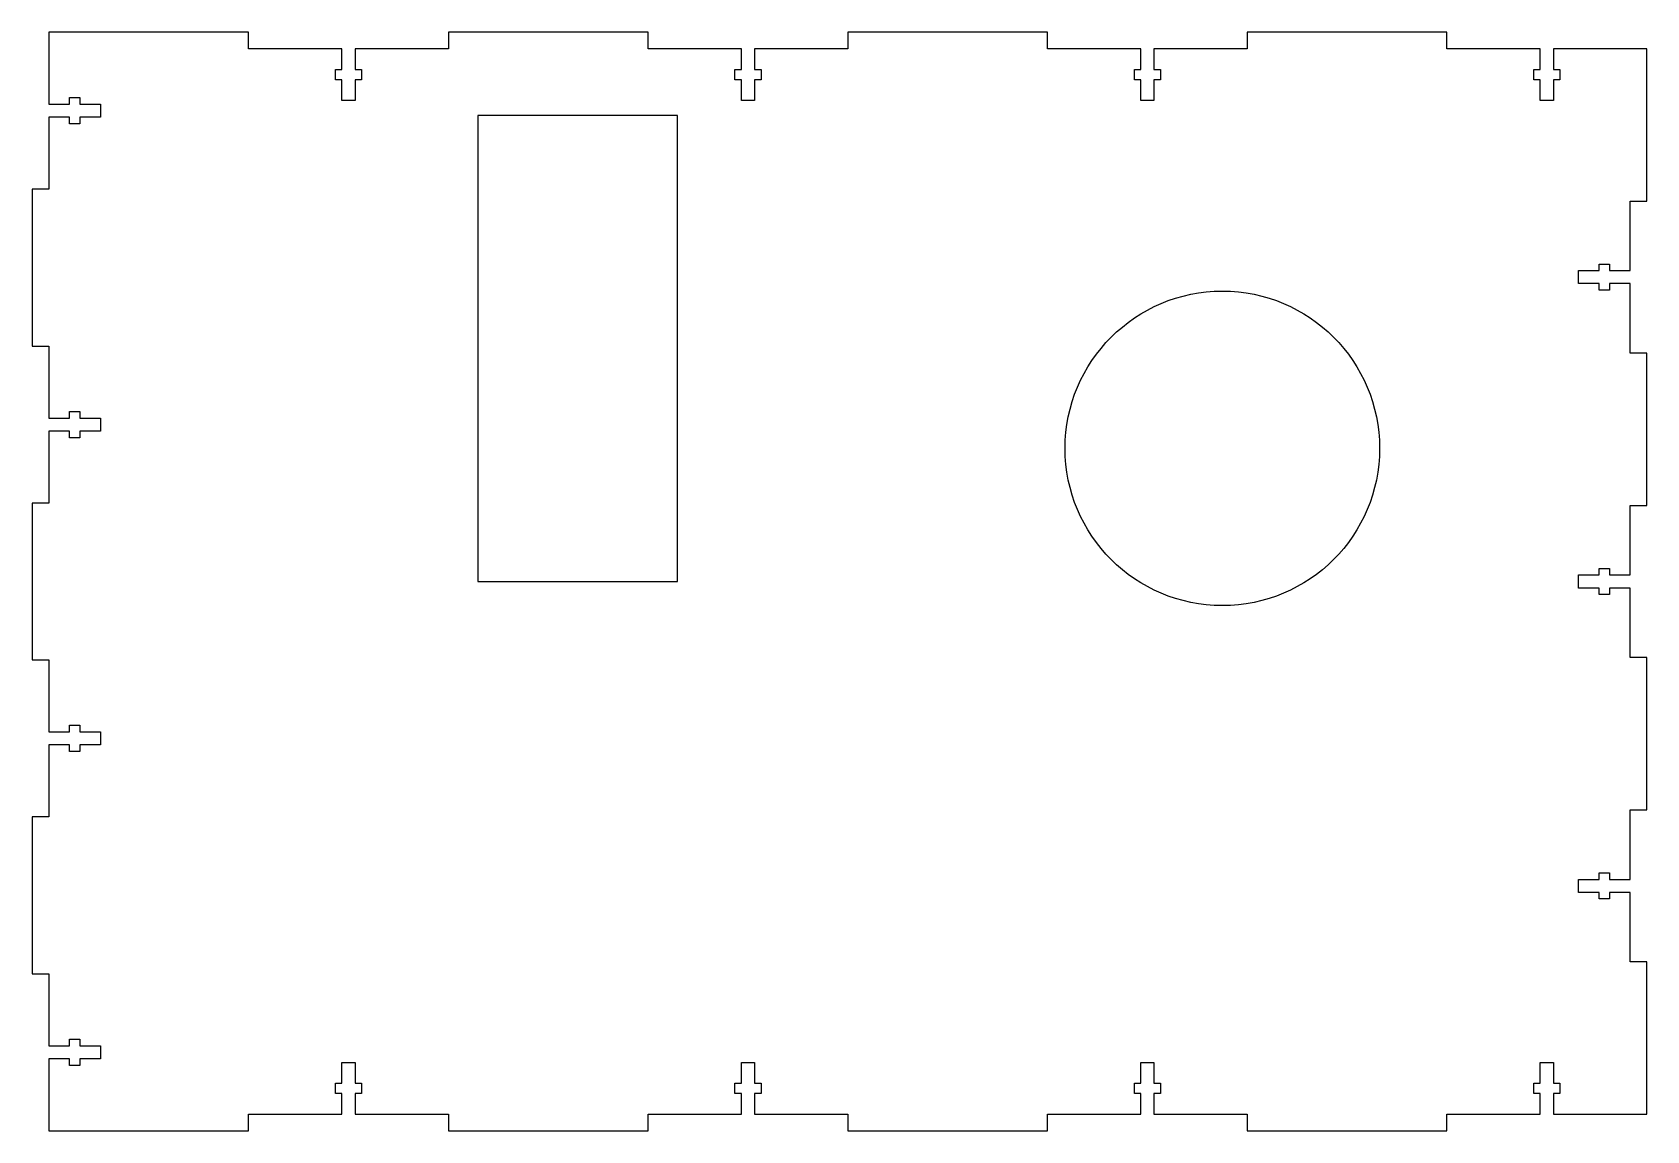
# Model space of a CAD drawing. Header units: inches. Extents: x -10.7 to 1.4, y -8.1 to 0.1.
import ezdxf

# ---------------------------------------------------------------- set-up
doc = ezdxf.new("R2010")
doc.units = ezdxf.units.IN
doc.layers.get('0').update_dxf_attribs({"linetype": 'CONTINUOUS'})

msp = doc.modelspace()

# ---------------------------------------------------------------- linework, layer by layer
for p, q in [((-9.125, 0.125), (-10.625, 0.125)), ((-10.625, 0.125), (-10.625, -0.415)), ((-9.125, 0), (-9.125, 0.125)), ((-6.125, 0.125), (-7.625, 0.125)), ((-7.625, 0.125), (-7.625, 0)), ((-6.125, 0), (-6.125, 0.125)), ((-3.125, 0.125), (-4.625, 0.125)), ((-4.625, 0.125), (-4.625, 0)), ((-3.125, 0), (-3.125, 0.125)), ((-0.125, 0.125), (-1.625, 0.125)), ((-1.625, 0.125), (-1.625, 0)), ((-0.125, 0), (-0.125, 0.125)), ((-8.424, 0), (-9.125, 0)), ((-8.424, -0.154), (-8.424, 0)), ((-7.625, 0), (-8.326, 0)), ((-8.326, 0), (-8.326, -0.154)), ((-5.424, 0), (-6.125, 0)), ((-5.424, -0.154), (-5.424, 0)), ((-4.625, 0), (-5.326, 0)), ((-5.326, 0), (-5.326, -0.154)), ((-2.424, 0), (-3.125, 0)), ((-2.424, -0.154), (-2.424, 0)), ((-1.625, 0), (-2.326, 0)), ((-2.326, 0), (-2.326, -0.154)), ((0.576, 0), (-0.125, 0)), ((0.576, -0.154), (0.576, 0)), ((1.375, 0), (0.674, 0)), ((0.674, 0), (0.674, -0.154)), ((1.375, -1.143), (1.375, 0)), ((-8.473, -0.233), (-8.473, -0.154)), ((-8.473, -0.154), (-8.424, -0.154)), ((-8.424, -0.233), (-8.473, -0.233)), ((-8.424, -0.387), (-8.424, -0.233)), ((-8.326, -0.154), (-8.277, -0.154)), ((-8.277, -0.233), (-8.326, -0.233)), ((-8.326, -0.233), (-8.326, -0.387)), ((-8.277, -0.154), (-8.277, -0.233)), ((-5.473, -0.233), (-5.473, -0.154)), ((-5.473, -0.154), (-5.424, -0.154)), ((-5.424, -0.233), (-5.473, -0.233)), ((-5.424, -0.387), (-5.424, -0.233)), ((-5.326, -0.154), (-5.277, -0.154)), ((-5.277, -0.233), (-5.326, -0.233)), ((-5.326, -0.233), (-5.326, -0.387)), ((-5.277, -0.154), (-5.277, -0.233)), ((-2.473, -0.233), (-2.473, -0.154)), ((-2.473, -0.154), (-2.424, -0.154)), ((-2.424, -0.233), (-2.473, -0.233)), ((-2.424, -0.387), (-2.424, -0.233)), ((-2.326, -0.154), (-2.277, -0.154)), ((-2.277, -0.233), (-2.326, -0.233)), ((-2.326, -0.233), (-2.326, -0.387)), ((-2.277, -0.154), (-2.277, -0.233)), ((0.527, -0.233), (0.527, -0.154)), ((0.527, -0.154), (0.576, -0.154)), ((0.576, -0.233), (0.527, -0.233)), ((0.576, -0.387), (0.576, -0.233)), ((0.674, -0.154), (0.723, -0.154)), ((0.723, -0.233), (0.674, -0.233)), ((0.674, -0.233), (0.674, -0.387)), ((0.723, -0.154), (0.723, -0.233)), ((-10.625, -0.415), (-10.471, -0.415)), ((-10.471, -0.415), (-10.471, -0.366)), ((-10.471, -0.366), (-10.392, -0.366)), ((-10.392, -0.366), (-10.392, -0.415)), ((-10.392, -0.415), (-10.238, -0.415)), ((-10.238, -0.415), (-10.238, -0.513)), ((-8.326, -0.387), (-8.424, -0.387)), ((-5.326, -0.387), (-5.424, -0.387)), ((-2.326, -0.387), (-2.424, -0.387)), ((0.674, -0.387), (0.576, -0.387)), ((-10.471, -0.513), (-10.625, -0.513)), ((-10.625, -0.513), (-10.625, -1.054)), ((-10.471, -0.563), (-10.471, -0.513)), ((-10.392, -0.563), (-10.471, -0.563)), ((-10.238, -0.513), (-10.392, -0.513)), ((-10.392, -0.513), (-10.392, -0.563)), ((-10.625, -1.054), (-10.75, -1.054)), ((-10.75, -1.054), (-10.75, -2.232)), ((1.25, -1.665), (1.25, -1.143)), ((1.25, -1.143), (1.375, -1.143)), ((0.863, -1.763), (0.863, -1.665)), ((0.863, -1.665), (1.017, -1.665)), ((1.017, -1.665), (1.017, -1.616)), ((1.017, -1.616), (1.096, -1.616)), ((1.096, -1.616), (1.096, -1.665)), ((1.096, -1.665), (1.25, -1.665)), ((1.017, -1.763), (0.863, -1.763)), ((1.017, -1.813), (1.017, -1.763)), ((1.096, -1.813), (1.017, -1.813)), ((1.25, -1.763), (1.096, -1.763)), ((1.096, -1.763), (1.096, -1.813)), ((1.25, -2.286), (1.25, -1.763)), ((-10.75, -2.232), (-10.625, -2.232)), ((-10.625, -2.232), (-10.625, -2.772)), ((1.375, -2.286), (1.25, -2.286)), ((1.375, -3.429), (1.375, -2.286)), ((-10.625, -2.772), (-10.471, -2.772)), ((-10.471, -2.772), (-10.471, -2.723)), ((-10.471, -2.723), (-10.392, -2.723)), ((-10.392, -2.723), (-10.392, -2.772)), ((-10.392, -2.772), (-10.238, -2.772)), ((-10.238, -2.772), (-10.238, -2.871)), ((-10.471, -2.871), (-10.625, -2.871)), ((-10.625, -2.871), (-10.625, -3.411)), ((-10.471, -2.92), (-10.471, -2.871)), ((-10.238, -2.871), (-10.392, -2.871)), ((-10.392, -2.871), (-10.392, -2.92)), ((-10.392, -2.92), (-10.471, -2.92)), ((-10.625, -3.411), (-10.75, -3.411)), ((-10.75, -3.411), (-10.75, -4.589)), ((1.25, -3.951), (1.25, -3.429)), ((1.25, -3.429), (1.375, -3.429)), ((0.863, -4.049), (0.863, -3.951)), ((0.863, -3.951), (1.017, -3.951)), ((1.017, -3.951), (1.017, -3.902)), ((1.017, -3.902), (1.096, -3.902)), ((1.096, -3.902), (1.096, -3.951)), ((1.096, -3.951), (1.25, -3.951)), ((1.017, -4.049), (0.863, -4.049)), ((1.017, -4.098), (1.017, -4.049)), ((1.096, -4.098), (1.017, -4.098)), ((1.25, -4.049), (1.096, -4.049)), ((1.096, -4.049), (1.096, -4.098)), ((1.25, -4.571), (1.25, -4.049)), ((-10.75, -4.589), (-10.625, -4.589)), ((-10.625, -4.589), (-10.625, -5.129)), ((1.375, -4.571), (1.25, -4.571)), ((1.375, -5.714), (1.375, -4.571)), ((-10.471, -5.129), (-10.471, -5.08)), ((-10.471, -5.08), (-10.392, -5.08)), ((-10.392, -5.08), (-10.392, -5.129)), ((-10.625, -5.129), (-10.471, -5.129)), ((-10.392, -5.129), (-10.238, -5.129)), ((-10.238, -5.129), (-10.238, -5.228)), ((-10.471, -5.228), (-10.625, -5.228)), ((-10.625, -5.228), (-10.625, -5.768)), ((-10.471, -5.277), (-10.471, -5.228)), ((-10.392, -5.277), (-10.471, -5.277)), ((-10.238, -5.228), (-10.392, -5.228)), ((-10.392, -5.228), (-10.392, -5.277)), ((-10.625, -5.768), (-10.75, -5.768)), ((-10.75, -5.768), (-10.75, -6.946)), ((1.25, -6.237), (1.25, -5.714)), ((1.25, -5.714), (1.375, -5.714)), ((0.863, -6.335), (0.863, -6.237)), ((0.863, -6.237), (1.017, -6.237)), ((1.017, -6.237), (1.017, -6.187)), ((1.017, -6.187), (1.096, -6.187)), ((1.096, -6.187), (1.096, -6.237)), ((1.096, -6.237), (1.25, -6.237)), ((1.017, -6.335), (0.863, -6.335)), ((1.017, -6.384), (1.017, -6.335)), ((1.096, -6.384), (1.017, -6.384)), ((1.25, -6.335), (1.096, -6.335)), ((1.096, -6.335), (1.096, -6.384)), ((1.25, -6.857), (1.25, -6.335)), ((1.375, -6.857), (1.25, -6.857)), ((1.375, -8), (1.375, -6.857)), ((-10.75, -6.946), (-10.625, -6.946)), ((-10.625, -6.946), (-10.625, -7.487)), ((-10.625, -7.487), (-10.471, -7.487)), ((-10.471, -7.487), (-10.471, -7.437)), ((-10.471, -7.437), (-10.392, -7.437)), ((-10.392, -7.437), (-10.392, -7.487)), ((-10.392, -7.487), (-10.238, -7.487)), ((-10.238, -7.487), (-10.238, -7.585)), ((-10.471, -7.585), (-10.625, -7.585)), ((-10.625, -7.585), (-10.625, -8.125)), ((-10.471, -7.634), (-10.471, -7.585)), ((-10.392, -7.634), (-10.471, -7.634)), ((-10.238, -7.585), (-10.392, -7.585)), ((-10.392, -7.585), (-10.392, -7.634)), ((-8.424, -7.767), (-8.424, -7.613)), ((-8.424, -7.613), (-8.326, -7.613)), ((-8.326, -7.613), (-8.326, -7.767)), ((-5.424, -7.767), (-5.424, -7.613)), ((-5.424, -7.613), (-5.326, -7.613)), ((-5.326, -7.613), (-5.326, -7.767)), ((-2.424, -7.767), (-2.424, -7.613)), ((-2.424, -7.613), (-2.326, -7.613)), ((-2.326, -7.613), (-2.326, -7.767)), ((0.576, -7.767), (0.576, -7.613)), ((0.576, -7.613), (0.674, -7.613)), ((0.674, -7.613), (0.674, -7.767)), ((-8.473, -7.846), (-8.473, -7.767)), ((-8.473, -7.767), (-8.424, -7.767)), ((-8.424, -7.846), (-8.473, -7.846)), ((-8.424, -8), (-8.424, -7.846)), ((-8.326, -7.767), (-8.277, -7.767)), ((-8.277, -7.846), (-8.326, -7.846)), ((-8.326, -7.846), (-8.326, -8)), ((-8.277, -7.767), (-8.277, -7.846)), ((-5.473, -7.846), (-5.473, -7.767)), ((-5.473, -7.767), (-5.424, -7.767)), ((-5.424, -7.846), (-5.473, -7.846)), ((-5.424, -8), (-5.424, -7.846)), ((-5.326, -7.767), (-5.277, -7.767)), ((-5.277, -7.846), (-5.326, -7.846)), ((-5.326, -7.846), (-5.326, -8)), ((-5.277, -7.767), (-5.277, -7.846)), ((-2.473, -7.846), (-2.473, -7.767)), ((-2.473, -7.767), (-2.424, -7.767)), ((-2.424, -7.846), (-2.473, -7.846)), ((-2.424, -8), (-2.424, -7.846)), ((-2.326, -7.767), (-2.277, -7.767)), ((-2.277, -7.846), (-2.326, -7.846)), ((-2.326, -7.846), (-2.326, -8)), ((-2.277, -7.767), (-2.277, -7.846)), ((0.527, -7.846), (0.527, -7.767)), ((0.527, -7.767), (0.576, -7.767)), ((0.576, -7.846), (0.527, -7.846)), ((0.576, -8), (0.576, -7.846)), ((0.674, -7.767), (0.723, -7.767)), ((0.723, -7.846), (0.674, -7.846)), ((0.674, -7.846), (0.674, -8)), ((0.723, -7.767), (0.723, -7.846)), ((-9.125, -8.125), (-9.125, -8)), ((-9.125, -8), (-8.424, -8)), ((-8.326, -8), (-7.625, -8)), ((-7.625, -8), (-7.625, -8.125)), ((-6.125, -8.125), (-6.125, -8)), ((-6.125, -8), (-5.424, -8)), ((-5.326, -8), (-4.625, -8)), ((-4.625, -8), (-4.625, -8.125)), ((-3.125, -8.125), (-3.125, -8)), ((-3.125, -8), (-2.424, -8)), ((-2.326, -8), (-1.625, -8)), ((-1.625, -8), (-1.625, -8.125)), ((-0.125, -8.125), (-0.125, -8)), ((-0.125, -8), (0.576, -8)), ((0.674, -8), (1.375, -8)), ((-10.625, -8.125), (-9.125, -8.125)), ((-7.625, -8.125), (-6.125, -8.125)), ((-4.625, -8.125), (-3.125, -8.125)), ((-1.625, -8.125), (-0.125, -8.125))]:
    msp.add_line(p, q)
msp.add_lwpolyline([(-7.405, -0.5), (-7.405, -4), (-5.905, -4), (-5.905, -0.5)], close=True)
msp.add_circle((-1.812, -3), 1.181)

doc.saveas('drawing.dxf')
